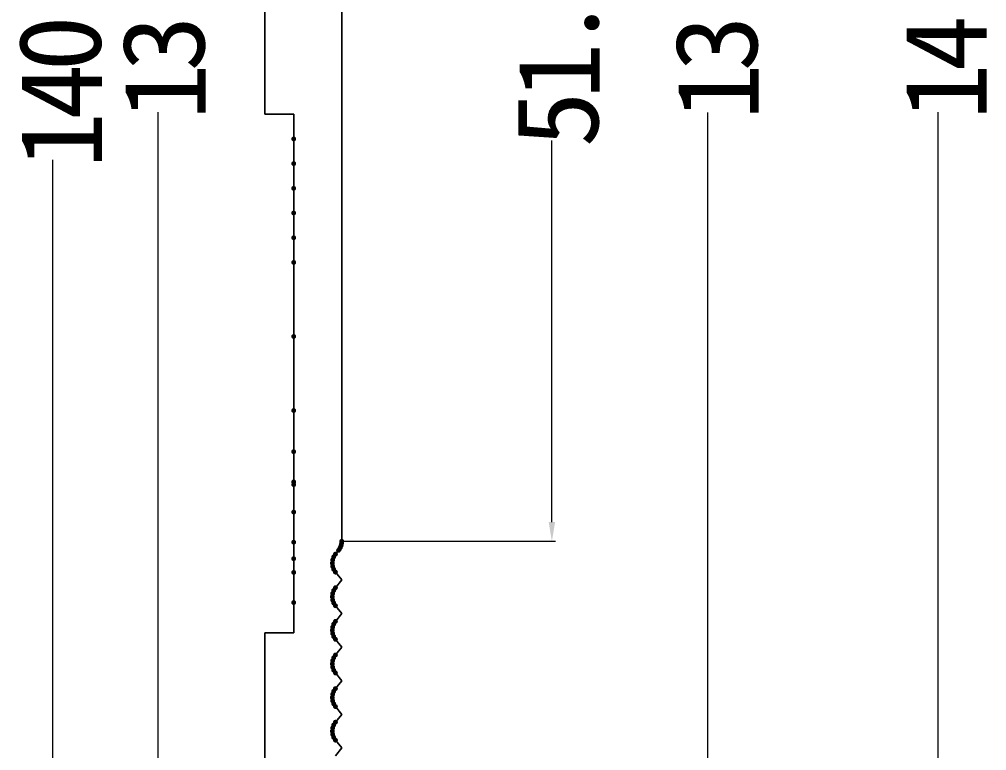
# Model space of a CAD drawing. Header units: millimetres. Extents: x 0 to 588, y 0 to 418.
# Drawn here: x 256.55 to 305.93, y 197.52 to 234.84 of the extents above; entities that cross this region are included whole.
import ezdxf

# ---------------------------------------------------------------- set-up
doc = ezdxf.new("R2010")
doc.units = ezdxf.units.MM

msp = doc.modelspace()

# ---------------------------------------------------------------- hatches: boundary and pattern name
h = msp.add_hatch(color=0)
edge = h.paths.add_edge_path()
edge.add_arc((270.553049, 228.737254), 0.125009, 0, 360)
h = msp.add_hatch(color=0)
edge = h.paths.add_edge_path()
edge.add_arc((270.553049, 227.477228), 0.125009, 0, 360)
h = msp.add_hatch(color=0)
edge = h.paths.add_edge_path()
edge.add_arc((270.553049, 226.217202), 0.125009, 0, 360)
h = msp.add_hatch(color=0)
edge = h.paths.add_edge_path()
edge.add_arc((270.553049, 226.217202), 0.125009, 0, 360)
h = msp.add_hatch(color=0)
edge = h.paths.add_edge_path()
edge.add_arc((270.553049, 224.957176), 0.125009, 0, 360)
h = msp.add_hatch(color=0)
edge = h.paths.add_edge_path()
edge.add_arc((270.553049, 223.69715), 0.125009, 0, 360)
h = msp.add_hatch(color=0)
edge = h.paths.add_edge_path()
edge.add_arc((270.553049, 222.437124), 0.125009, 0, 360)
h = msp.add_hatch(color=0)
edge = h.paths.add_edge_path()
edge.add_arc((270.553049, 222.437124), 0.125009, 0, 360)
h = msp.add_hatch(color=0)
edge = h.paths.add_edge_path()
edge.add_arc((270.553049, 218.657046), 0.125009, 0, 360)
h = msp.add_hatch(color=0)
edge = h.paths.add_edge_path()
edge.add_arc((270.553049, 214.876968), 0.125009, 0, 360)
h = msp.add_hatch(color=0)
edge = h.paths.add_edge_path()
edge.add_arc((270.553049, 212.776925), 0.125009, 0, 360)
h = msp.add_hatch(color=0)
edge = h.paths.add_edge_path()
edge.add_arc((270.553049, 211.236893), 0.125009, 0, 360)
h = msp.add_hatch(color=0)
edge = h.paths.add_edge_path()
edge.add_arc((270.553049, 211.09689), 0.125009, 0, 360)
h = msp.add_hatch(color=0)
edge = h.paths.add_edge_path()
edge.add_arc((270.553049, 209.696861), 0.125009, 0, 360)
h = msp.add_hatch(color=1)
h.dxf.hatch_style = 2
h.paths.add_polyline_path([(283.569516, 209.184657), (283.732853, 208.204637), (283.896189, 209.184657)])
h = msp.add_hatch(color=0)
edge = h.paths.add_edge_path()
edge.add_arc((270.553049, 208.156829), 0.125009, 0, 360)
h = msp.add_hatch(color=0)
edge = h.paths.add_edge_path()
edge.add_arc((272.889937, 207.812803), 0.125009, 0, 360)
h = msp.add_hatch(color=0)
edge = h.paths.add_edge_path()
edge.add_arc((272.929982, 207.885062), 0.125009, 0, 360)
h = msp.add_hatch(color=0)
edge = h.paths.add_edge_path()
edge.add_arc((272.961666, 207.961359), 0.125009, 0, 360)
h = msp.add_hatch(color=0)
edge = h.paths.add_edge_path()
edge.add_arc((272.984588, 208.04073), 0.125009, 0, 360)
h = msp.add_hatch(color=0)
edge = h.paths.add_edge_path()
edge.add_arc((272.998457, 208.122171), 0.125009, 0, 360)
h = msp.add_hatch(color=0)
edge = h.paths.add_edge_path()
edge.add_arc((273.0031, 208.204654), 0.125009, 0, 360)
h = msp.add_hatch(color=0)
edge = h.paths.add_edge_path()
edge.add_arc((273.0031, 208.204654), 0.125009, 0, 360)
h = msp.add_hatch(color=0)
edge = h.paths.add_edge_path()
edge.add_arc((270.553049, 207.316812), 0.125009, 0, 360)
h = msp.add_hatch(color=0)
edge = h.paths.add_edge_path()
edge.add_arc((272.596467, 207.408899), 0.125009, 0, 360)
h = msp.add_hatch(color=0)
edge = h.paths.add_edge_path()
edge.add_arc((272.684414, 207.548468), 0.125009, 0, 360)
h = msp.add_hatch(color=0)
edge = h.paths.add_edge_path()
edge.add_arc((272.842035, 207.745494), 0.125009, 0, 360)
h = msp.add_hatch(color=0)
edge = h.paths.add_edge_path()
edge.add_arc((272.523349, 207.089307), 0.125009, 0, 360)
h = msp.add_hatch(color=0)
edge = h.paths.add_edge_path()
edge.add_arc((272.541862, 207.253232), 0.125009, 0, 360)
h = msp.add_hatch(color=0)
edge = h.paths.add_edge_path()
edge.add_arc((272.541862, 206.925383), 0.125009, 0, 360)
h = msp.add_hatch(color=0)
edge = h.paths.add_edge_path()
edge.add_arc((270.553049, 206.616797), 0.125009, 0, 360)
h = msp.add_hatch(color=0)
edge = h.paths.add_edge_path()
edge.add_arc((272.596467, 206.769715), 0.125009, 0, 360)
h = msp.add_hatch(color=0)
edge = h.paths.add_edge_path()
edge.add_arc((272.684414, 206.630147), 0.125009, 0, 360)
h = msp.add_hatch(color=0)
edge = h.paths.add_edge_path()
edge.add_arc((272.684414, 206.630147), 0.125009, 0, 360)
h = msp.add_hatch(color=0)
edge = h.paths.add_edge_path()
edge.add_arc((272.684414, 205.833432), 0.125009, 0, 360)
h = msp.add_hatch(color=0)
edge = h.paths.add_edge_path()
edge.add_arc((272.523349, 205.374272), 0.125009, 0, 360)
h = msp.add_hatch(color=0)
edge = h.paths.add_edge_path()
edge.add_arc((272.541862, 205.538197), 0.125009, 0, 360)
h = msp.add_hatch(color=0)
edge = h.paths.add_edge_path()
edge.add_arc((272.596467, 205.693864), 0.125009, 0, 360)
h = msp.add_hatch(color=0)
edge = h.paths.add_edge_path()
edge.add_arc((270.553049, 205.076766), 0.125009, 0, 360)
h = msp.add_hatch(color=0)
edge = h.paths.add_edge_path()
edge.add_arc((272.541862, 205.210347), 0.125009, 0, 360)
h = msp.add_hatch(color=0)
edge = h.paths.add_edge_path()
edge.add_arc((272.596467, 205.05468), 0.125009, 0, 360)
h = msp.add_hatch(color=0)
edge = h.paths.add_edge_path()
edge.add_arc((272.684414, 204.915111), 0.125009, 0, 360)
h = msp.add_hatch(color=0)
edge = h.paths.add_edge_path()
edge.add_arc((272.684414, 204.915111), 0.125009, 0, 360)
h = msp.add_hatch(color=0)
edge = h.paths.add_edge_path()
edge.add_arc((272.541862, 203.823161), 0.125009, 0, 360)
h = msp.add_hatch(color=0)
edge = h.paths.add_edge_path()
edge.add_arc((272.596467, 203.978829), 0.125009, 0, 360)
h = msp.add_hatch(color=0)
edge = h.paths.add_edge_path()
edge.add_arc((272.684414, 204.118397), 0.125009, 0, 360)
h = msp.add_hatch(color=0)
edge = h.paths.add_edge_path()
edge.add_arc((272.523349, 203.659237), 0.125009, 0, 360)
h = msp.add_hatch(color=0)
edge = h.paths.add_edge_path()
edge.add_arc((272.541862, 203.495312), 0.125009, 0, 360)
h = msp.add_hatch(color=0)
edge = h.paths.add_edge_path()
edge.add_arc((272.596467, 203.339645), 0.125009, 0, 360)
h = msp.add_hatch(color=0)
edge = h.paths.add_edge_path()
edge.add_arc((272.684414, 203.200076), 0.125009, 0, 360)
h = msp.add_hatch(color=0)
edge = h.paths.add_edge_path()
edge.add_arc((272.684414, 203.200076), 0.125009, 0, 360)
h = msp.add_hatch(color=0)
edge = h.paths.add_edge_path()
edge.add_arc((272.684414, 202.403361), 0.125009, 0, 360)
h = msp.add_hatch(color=0)
edge = h.paths.add_edge_path()
edge.add_arc((272.523349, 201.944201), 0.125009, 0, 360)
h = msp.add_hatch(color=0)
edge = h.paths.add_edge_path()
edge.add_arc((272.541862, 202.108126), 0.125009, 0, 360)
h = msp.add_hatch(color=0)
edge = h.paths.add_edge_path()
edge.add_arc((272.596467, 202.263793), 0.125009, 0, 360)
h = msp.add_hatch(color=0)
edge = h.paths.add_edge_path()
edge.add_arc((272.541862, 201.780277), 0.125009, 0, 360)
h = msp.add_hatch(color=0)
edge = h.paths.add_edge_path()
edge.add_arc((272.596467, 201.624609), 0.125009, 0, 360)
h = msp.add_hatch(color=0)
edge = h.paths.add_edge_path()
edge.add_arc((272.684414, 201.485041), 0.125009, 0, 360)
h = msp.add_hatch(color=0)
edge = h.paths.add_edge_path()
edge.add_arc((272.684414, 201.485041), 0.125009, 0, 360)
h = msp.add_hatch(color=0)
edge = h.paths.add_edge_path()
edge.add_arc((272.541862, 200.39309), 0.125009, 0, 360)
h = msp.add_hatch(color=0)
edge = h.paths.add_edge_path()
edge.add_arc((272.596467, 200.548758), 0.125009, 0, 360)
h = msp.add_hatch(color=0)
edge = h.paths.add_edge_path()
edge.add_arc((272.684414, 200.688326), 0.125009, 0, 360)
h = msp.add_hatch(color=0)
edge = h.paths.add_edge_path()
edge.add_arc((272.523349, 200.229166), 0.125009, 0, 360)
h = msp.add_hatch(color=0)
edge = h.paths.add_edge_path()
edge.add_arc((272.541862, 200.065241), 0.125009, 0, 360)
h = msp.add_hatch(color=0)
edge = h.paths.add_edge_path()
edge.add_arc((272.596467, 199.909574), 0.125009, 0, 360)
h = msp.add_hatch(color=0)
edge = h.paths.add_edge_path()
edge.add_arc((272.684414, 199.770006), 0.125009, 0, 360)
h = msp.add_hatch(color=0)
edge = h.paths.add_edge_path()
edge.add_arc((272.684414, 199.770006), 0.125009, 0, 360)
h = msp.add_hatch(color=0)
edge = h.paths.add_edge_path()
edge.add_arc((272.684414, 198.973291), 0.125009, 0, 360)
h = msp.add_hatch(color=0)
edge = h.paths.add_edge_path()
edge.add_arc((272.523349, 198.51413), 0.125009, 0, 360)
h = msp.add_hatch(color=0)
edge = h.paths.add_edge_path()
edge.add_arc((272.541862, 198.678055), 0.125009, 0, 360)
h = msp.add_hatch(color=0)
edge = h.paths.add_edge_path()
edge.add_arc((272.596467, 198.833722), 0.125009, 0, 360)
h = msp.add_hatch(color=0)
edge = h.paths.add_edge_path()
edge.add_arc((272.541862, 198.350205), 0.125009, 0, 360)
h = msp.add_hatch(color=0)
edge = h.paths.add_edge_path()
edge.add_arc((272.596467, 198.194538), 0.125009, 0, 360)
h = msp.add_hatch(color=0)
edge = h.paths.add_edge_path()
edge.add_arc((272.684414, 198.05497), 0.125009, 0, 360)
h = msp.add_hatch(color=0)
edge = h.paths.add_edge_path()
edge.add_arc((272.684414, 198.05497), 0.125009, 0, 360)

# ---------------------------------------------------------------- linework, layer by layer
at = {"color": 0, "lineweight": 0}
for points in [[(273.0031, 258.65003), (273.0031, 208.204637)], [(269.083019, 229.997262), (269.083019, 236.857404)], [(270.553049, 229.997262), (269.083019, 229.997262)], [(270.553049, 203.536716), (270.553049, 229.997262)], [(272.842035, 207.745476), (272.684414, 207.54845)], [(272.684414, 206.630129), (273.0031, 206.231772)], [(273.0031, 206.231772), (272.684414, 205.833414)], [(272.684414, 204.915094), (273.0031, 204.516736)], [(273.0031, 204.516736), (272.684414, 204.118379)], [(269.083019, 196.676575), (269.083019, 203.536716)], [(269.083019, 203.536716), (270.553049, 203.536716)], [(272.684414, 203.200059), (273.0031, 202.801701)], [(273.0031, 202.801701), (272.684414, 202.403344)], [(272.684414, 201.485023), (273.0031, 201.086666)], [(273.0031, 201.086666), (272.684414, 200.688308)], [(272.684414, 199.769988), (273.0031, 199.371631)], [(273.0031, 199.371631), (272.684414, 198.973273)], [(272.684414, 198.054952), (273.0031, 197.656595)], [(273.0031, 197.656595), (272.684414, 197.258238)]]:
    msp.add_lwpolyline(points, close=True, dxfattribs=at)
for points in [[(273.0031, 258.65003), (273.0031, 208.204637)], [(273.0031, 258.65003), (273.0031, 208.204637)], [(269.083019, 229.997262), (269.083019, 236.857404)], [(269.083019, 236.857404), (269.083019, 229.997262)], [(270.553049, 229.997262), (269.083019, 229.997262)], [(269.083019, 229.997262), (270.553049, 229.997262)], [(270.553049, 229.997262), (270.553049, 221.17708)], [(270.553049, 229.997262), (270.553049, 221.17708)], [(270.553049, 229.997262), (270.553049, 221.17708)], [(270.553049, 229.997262), (270.553049, 221.17708)], [(270.553049, 229.997262), (270.553049, 221.17708)], [(270.553049, 229.997262), (270.553049, 221.17708), (270.553049, 229.997262), (270.553049, 221.17708)], [(270.553049, 229.997262), (270.553049, 203.536716)], [(270.553049, 229.997262), (270.553049, 203.536716)], [(270.553049, 229.997262), (270.553049, 203.536716)], [(270.553049, 229.997262), (270.553049, 203.536716)], [(270.553049, 229.997262), (270.553049, 203.536716)], [(270.553049, 229.997262), (270.553049, 203.536716), (270.553049, 229.997262), (270.553049, 203.536716)], [(270.553049, 203.536716), (270.553049, 229.997262)], [(270.553049, 229.997262), (270.553049, 203.536716)], [(270.553049, 214.316939), (270.553049, 203.536716)], [(270.553049, 214.316939), (270.553049, 203.536716)], [(270.553049, 214.316939), (270.553049, 203.536716)], [(270.553049, 214.316939), (270.553049, 203.536716)], [(270.553049, 214.316939), (270.553049, 203.536716)], [(270.553049, 214.316939), (270.553049, 203.536716), (270.553049, 214.316939), (270.553049, 203.536716)], [(272.842035, 207.745476), (272.911187, 207.848732), (272.961666, 207.961342), (272.992595, 208.080809), (273.0031, 208.204637)], [(272.842035, 207.745476), (272.911187, 207.848732), (272.961666, 207.961342), (272.992595, 208.080809), (273.0031, 208.204637)], [(272.842035, 207.745476), (272.911187, 207.848732), (272.961666, 207.961342), (272.992595, 208.080809), (273.0031, 208.204637)], [(272.842035, 207.745476), (272.911187, 207.848732), (272.961666, 207.961342), (272.992595, 208.080809), (273.0031, 208.204637)], [(272.842035, 207.745476), (272.911187, 207.848732), (272.961666, 207.961342), (272.992595, 208.080809), (273.0031, 208.204637)], [(272.842035, 207.745476), (272.911187, 207.848732), (272.961666, 207.961342), (272.992595, 208.080809), (273.0031, 208.204637)], [(272.842035, 207.745476), (272.911187, 207.848732), (272.961666, 207.961342), (272.992595, 208.080809), (273.0031, 208.204637)], [(272.842035, 207.745476), (272.911187, 207.848732), (272.961666, 207.961342), (272.992595, 208.080809), (273.0031, 208.204637)], [(272.842035, 207.745476), (272.911187, 207.848732), (272.961666, 207.961342), (272.992595, 208.080809), (273.0031, 208.204637)], [(272.842035, 207.745476), (272.911187, 207.848732), (272.961666, 207.961342), (272.992595, 208.080809), (273.0031, 208.204637)], [(272.684414, 207.54845), (272.613948, 207.442929), (272.563616, 207.329463), (272.533416, 207.210701), (272.523349, 207.08929), (272.533416, 206.967879), (272.563616, 206.849116), (272.613948, 206.73565), (272.684414, 206.630129)], [(272.684414, 207.54845), (272.613948, 207.442929), (272.563616, 207.329463), (272.533416, 207.210701), (272.523349, 207.08929), (272.533416, 206.967879), (272.563616, 206.849116), (272.613948, 206.73565), (272.684414, 206.630129)], [(272.684414, 207.54845), (272.613948, 207.442929), (272.563616, 207.329463), (272.533416, 207.210701), (272.523349, 207.08929), (272.533416, 206.967879), (272.563616, 206.849116), (272.613948, 206.73565), (272.684414, 206.630129)], [(272.684414, 207.54845), (272.613948, 207.442929), (272.563616, 207.329463), (272.533416, 207.210701), (272.523349, 207.08929), (272.533416, 206.967879), (272.563616, 206.849116), (272.613948, 206.73565), (272.684414, 206.630129)], [(272.684414, 207.54845), (272.613948, 207.442929), (272.563616, 207.329463), (272.533416, 207.210701), (272.523349, 207.08929), (272.533416, 206.967879), (272.563616, 206.849116), (272.613948, 206.73565), (272.684414, 206.630129)], [(272.684414, 207.54845), (272.613948, 207.442929), (272.563616, 207.329463), (272.533416, 207.210701), (272.523349, 207.08929), (272.533416, 206.967879), (272.563616, 206.849116), (272.613948, 206.73565), (272.684414, 206.630129)], [(272.684414, 207.54845), (272.613948, 207.442929), (272.563616, 207.329463), (272.533416, 207.210701), (272.523349, 207.08929), (272.533416, 206.967879), (272.563616, 206.849116), (272.613948, 206.73565), (272.684414, 206.630129)], [(272.684414, 207.54845), (272.613948, 207.442929), (272.563616, 207.329463), (272.533416, 207.210701), (272.523349, 207.08929), (272.533416, 206.967879), (272.563616, 206.849116), (272.613948, 206.73565), (272.684414, 206.630129)], [(272.684414, 207.54845), (272.613948, 207.442929), (272.563616, 207.329463), (272.533416, 207.210701), (272.523349, 207.08929), (272.533416, 206.967879), (272.563616, 206.849116), (272.613948, 206.73565), (272.684414, 206.630129)], [(272.684414, 207.54845), (272.613948, 207.442929), (272.563616, 207.329463), (272.533416, 207.210701), (272.523349, 207.08929), (272.533416, 206.967879), (272.563616, 206.849116), (272.613948, 206.73565), (272.684414, 206.630129)], [(272.842035, 207.745476), (272.684414, 207.54845)], [(272.842035, 207.745476), (272.684414, 207.54845)], [(272.684414, 206.630129), (273.0031, 206.231772)], [(272.684414, 206.630129), (273.0031, 206.231772)], [(273.0031, 206.231772), (272.684414, 205.833414)], [(273.0031, 206.231772), (272.684414, 205.833414)], [(272.684414, 205.833414), (272.613948, 205.727894), (272.563616, 205.614428), (272.533416, 205.495665), (272.523349, 205.374254), (272.533416, 205.252843), (272.563616, 205.13408), (272.613948, 205.020615), (272.684414, 204.915094)], [(272.684414, 205.833414), (272.613948, 205.727894), (272.563616, 205.614428), (272.533416, 205.495665), (272.523349, 205.374254), (272.533416, 205.252843), (272.563616, 205.13408), (272.613948, 205.020615), (272.684414, 204.915094)], [(272.684414, 205.833414), (272.613948, 205.727894), (272.563616, 205.614428), (272.533416, 205.495665), (272.523349, 205.374254), (272.533416, 205.252843), (272.563616, 205.13408), (272.613948, 205.020615), (272.684414, 204.915094)], [(272.684414, 205.833414), (272.613948, 205.727894), (272.563616, 205.614428), (272.533416, 205.495665), (272.523349, 205.374254), (272.533416, 205.252843), (272.563616, 205.13408), (272.613948, 205.020615), (272.684414, 204.915094)], [(272.684414, 205.833414), (272.613948, 205.727894), (272.563616, 205.614428), (272.533416, 205.495665), (272.523349, 205.374254), (272.533416, 205.252843), (272.563616, 205.13408), (272.613948, 205.020615), (272.684414, 204.915094)], [(272.684414, 205.833414), (272.613948, 205.727894), (272.563616, 205.614428), (272.533416, 205.495665), (272.523349, 205.374254), (272.533416, 205.252843), (272.563616, 205.13408), (272.613948, 205.020615), (272.684414, 204.915094)], [(272.684414, 205.833414), (272.613948, 205.727894), (272.563616, 205.614428), (272.533416, 205.495665), (272.523349, 205.374254), (272.533416, 205.252843), (272.563616, 205.13408), (272.613948, 205.020615), (272.684414, 204.915094)], [(272.684414, 205.833414), (272.613948, 205.727894), (272.563616, 205.614428), (272.533416, 205.495665), (272.523349, 205.374254), (272.533416, 205.252843), (272.563616, 205.13408), (272.613948, 205.020615), (272.684414, 204.915094)], [(272.684414, 205.833414), (272.613948, 205.727894), (272.563616, 205.614428), (272.533416, 205.495665), (272.523349, 205.374254), (272.533416, 205.252843), (272.563616, 205.13408), (272.613948, 205.020615), (272.684414, 204.915094)], [(272.684414, 205.833414), (272.613948, 205.727894), (272.563616, 205.614428), (272.533416, 205.495665), (272.523349, 205.374254), (272.533416, 205.252843), (272.563616, 205.13408), (272.613948, 205.020615), (272.684414, 204.915094)], [(272.684414, 204.915094), (273.0031, 204.516736)], [(272.684414, 204.915094), (273.0031, 204.516736)], [(273.0031, 204.516736), (272.684414, 204.118379)], [(273.0031, 204.516736), (272.684414, 204.118379)], [(272.684414, 204.118379), (272.613948, 204.012859), (272.563616, 203.899393), (272.533416, 203.78063), (272.523349, 203.659219), (272.533416, 203.537808), (272.563616, 203.419045), (272.613948, 203.305579), (272.684414, 203.200059)], [(272.684414, 204.118379), (272.613948, 204.012859), (272.563616, 203.899393), (272.533416, 203.78063), (272.523349, 203.659219), (272.533416, 203.537808), (272.563616, 203.419045), (272.613948, 203.305579), (272.684414, 203.200059)], [(272.684414, 204.118379), (272.613948, 204.012859), (272.563616, 203.899393), (272.533416, 203.78063), (272.523349, 203.659219), (272.533416, 203.537808), (272.563616, 203.419045), (272.613948, 203.305579), (272.684414, 203.200059)], [(272.684414, 204.118379), (272.613948, 204.012859), (272.563616, 203.899393), (272.533416, 203.78063), (272.523349, 203.659219), (272.533416, 203.537808), (272.563616, 203.419045), (272.613948, 203.305579), (272.684414, 203.200059)], [(272.684414, 204.118379), (272.613948, 204.012859), (272.563616, 203.899393), (272.533416, 203.78063), (272.523349, 203.659219), (272.533416, 203.537808), (272.563616, 203.419045), (272.613948, 203.305579), (272.684414, 203.200059)], [(272.684414, 204.118379), (272.613948, 204.012859), (272.563616, 203.899393), (272.533416, 203.78063), (272.523349, 203.659219), (272.533416, 203.537808), (272.563616, 203.419045), (272.613948, 203.305579), (272.684414, 203.200059)], [(272.684414, 204.118379), (272.613948, 204.012859), (272.563616, 203.899393), (272.533416, 203.78063), (272.523349, 203.659219), (272.533416, 203.537808), (272.563616, 203.419045), (272.613948, 203.305579), (272.684414, 203.200059)], [(272.684414, 204.118379), (272.613948, 204.012859), (272.563616, 203.899393), (272.533416, 203.78063), (272.523349, 203.659219), (272.533416, 203.537808), (272.563616, 203.419045), (272.613948, 203.305579), (272.684414, 203.200059)], [(272.684414, 204.118379), (272.613948, 204.012859), (272.563616, 203.899393), (272.533416, 203.78063), (272.523349, 203.659219), (272.533416, 203.537808), (272.563616, 203.419045), (272.613948, 203.305579), (272.684414, 203.200059)], [(272.684414, 204.118379), (272.613948, 204.012859), (272.563616, 203.899393), (272.533416, 203.78063), (272.523349, 203.659219), (272.533416, 203.537808), (272.563616, 203.419045), (272.613948, 203.305579), (272.684414, 203.200059)], [(269.083019, 196.676575), (269.083019, 203.536716)], [(269.083019, 203.536716), (270.553049, 203.536716)], [(269.083019, 203.536716), (269.083019, 196.676575)], [(270.553049, 203.536716), (269.083019, 203.536716)], [(272.684414, 203.200059), (273.0031, 202.801701)], [(272.684414, 203.200059), (273.0031, 202.801701)], [(273.0031, 202.801701), (272.684414, 202.403344)], [(273.0031, 202.801701), (272.684414, 202.403344)], [(272.684414, 202.403344), (272.613948, 202.297823), (272.563616, 202.184357), (272.533416, 202.065594), (272.523349, 201.944183), (272.533416, 201.822772), (272.563616, 201.70401), (272.613948, 201.590544), (272.684414, 201.485023)], [(272.684414, 202.403344), (272.613948, 202.297823), (272.563616, 202.184357), (272.533416, 202.065594), (272.523349, 201.944183), (272.533416, 201.822772), (272.563616, 201.70401), (272.613948, 201.590544), (272.684414, 201.485023)], [(272.684414, 202.403344), (272.613948, 202.297823), (272.563616, 202.184357), (272.533416, 202.065594), (272.523349, 201.944183), (272.533416, 201.822772), (272.563616, 201.70401), (272.613948, 201.590544), (272.684414, 201.485023)], [(272.684414, 202.403344), (272.613948, 202.297823), (272.563616, 202.184357), (272.533416, 202.065594), (272.523349, 201.944183), (272.533416, 201.822772), (272.563616, 201.70401), (272.613948, 201.590544), (272.684414, 201.485023)], [(272.684414, 202.403344), (272.613948, 202.297823), (272.563616, 202.184357), (272.533416, 202.065594), (272.523349, 201.944183), (272.533416, 201.822772), (272.563616, 201.70401), (272.613948, 201.590544), (272.684414, 201.485023)], [(272.684414, 202.403344), (272.613948, 202.297823), (272.563616, 202.184357), (272.533416, 202.065594), (272.523349, 201.944183), (272.533416, 201.822772), (272.563616, 201.70401), (272.613948, 201.590544), (272.684414, 201.485023)], [(272.684414, 202.403344), (272.613948, 202.297823), (272.563616, 202.184357), (272.533416, 202.065594), (272.523349, 201.944183), (272.533416, 201.822772), (272.563616, 201.70401), (272.613948, 201.590544), (272.684414, 201.485023)], [(272.684414, 202.403344), (272.613948, 202.297823), (272.563616, 202.184357), (272.533416, 202.065594), (272.523349, 201.944183), (272.533416, 201.822772), (272.563616, 201.70401), (272.613948, 201.590544), (272.684414, 201.485023)], [(272.684414, 202.403344), (272.613948, 202.297823), (272.563616, 202.184357), (272.533416, 202.065594), (272.523349, 201.944183), (272.533416, 201.822772), (272.563616, 201.70401), (272.613948, 201.590544), (272.684414, 201.485023)], [(272.684414, 202.403344), (272.613948, 202.297823), (272.563616, 202.184357), (272.533416, 202.065594), (272.523349, 201.944183), (272.533416, 201.822772), (272.563616, 201.70401), (272.613948, 201.590544), (272.684414, 201.485023)], [(272.684414, 201.485023), (273.0031, 201.086666)], [(272.684414, 201.485023), (273.0031, 201.086666)], [(273.0031, 201.086666), (272.684414, 200.688308)], [(273.0031, 201.086666), (272.684414, 200.688308)], [(272.684414, 200.688308), (272.613948, 200.582787), (272.563616, 200.469322), (272.533416, 200.350559), (272.523349, 200.229148), (272.533416, 200.107737), (272.563616, 199.988974), (272.613948, 199.875509), (272.684414, 199.769988)], [(272.684414, 200.688308), (272.613948, 200.582787), (272.563616, 200.469322), (272.533416, 200.350559), (272.523349, 200.229148), (272.533416, 200.107737), (272.563616, 199.988974), (272.613948, 199.875509), (272.684414, 199.769988)], [(272.684414, 200.688308), (272.613948, 200.582787), (272.563616, 200.469322), (272.533416, 200.350559), (272.523349, 200.229148), (272.533416, 200.107737), (272.563616, 199.988974), (272.613948, 199.875509), (272.684414, 199.769988)], [(272.684414, 200.688308), (272.613948, 200.582787), (272.563616, 200.469322), (272.533416, 200.350559), (272.523349, 200.229148), (272.533416, 200.107737), (272.563616, 199.988974), (272.613948, 199.875509), (272.684414, 199.769988)], [(272.684414, 200.688308), (272.613948, 200.582787), (272.563616, 200.469322), (272.533416, 200.350559), (272.523349, 200.229148), (272.533416, 200.107737), (272.563616, 199.988974), (272.613948, 199.875509), (272.684414, 199.769988)], [(272.684414, 200.688308), (272.613948, 200.582787), (272.563616, 200.469322), (272.533416, 200.350559), (272.523349, 200.229148), (272.533416, 200.107737), (272.563616, 199.988974), (272.613948, 199.875509), (272.684414, 199.769988)], [(272.684414, 200.688308), (272.613948, 200.582787), (272.563616, 200.469322), (272.533416, 200.350559), (272.523349, 200.229148), (272.533416, 200.107737), (272.563616, 199.988974), (272.613948, 199.875509), (272.684414, 199.769988)], [(272.684414, 200.688308), (272.613948, 200.582787), (272.563616, 200.469322), (272.533416, 200.350559), (272.523349, 200.229148), (272.533416, 200.107737), (272.563616, 199.988974), (272.613948, 199.875509), (272.684414, 199.769988)], [(272.684414, 200.688308), (272.613948, 200.582787), (272.563616, 200.469322), (272.533416, 200.350559), (272.523349, 200.229148), (272.533416, 200.107737), (272.563616, 199.988974), (272.613948, 199.875509), (272.684414, 199.769988)], [(272.684414, 200.688308), (272.613948, 200.582787), (272.563616, 200.469322), (272.533416, 200.350559), (272.523349, 200.229148), (272.533416, 200.107737), (272.563616, 199.988974), (272.613948, 199.875509), (272.684414, 199.769988)], [(272.684414, 199.769988), (273.0031, 199.371631)], [(272.684414, 199.769988), (273.0031, 199.371631)], [(273.0031, 199.371631), (272.684414, 198.973273)], [(273.0031, 199.371631), (272.684414, 198.973273)], [(272.684414, 198.973273), (272.613948, 198.867752), (272.563616, 198.754286), (272.533416, 198.635524), (272.523349, 198.514113), (272.533416, 198.392702), (272.563616, 198.273939), (272.613948, 198.160473), (272.684414, 198.054952)], [(272.684414, 198.973273), (272.613948, 198.867752), (272.563616, 198.754286), (272.533416, 198.635524), (272.523349, 198.514113), (272.533416, 198.392702), (272.563616, 198.273939), (272.613948, 198.160473), (272.684414, 198.054952)], [(272.684414, 198.973273), (272.613948, 198.867752), (272.563616, 198.754286), (272.533416, 198.635524), (272.523349, 198.514113), (272.533416, 198.392702), (272.563616, 198.273939), (272.613948, 198.160473), (272.684414, 198.054952)], [(272.684414, 198.973273), (272.613948, 198.867752), (272.563616, 198.754286), (272.533416, 198.635524), (272.523349, 198.514113), (272.533416, 198.392702), (272.563616, 198.273939), (272.613948, 198.160473), (272.684414, 198.054952)], [(272.684414, 198.973273), (272.613948, 198.867752), (272.563616, 198.754286), (272.533416, 198.635524), (272.523349, 198.514113), (272.533416, 198.392702), (272.563616, 198.273939), (272.613948, 198.160473), (272.684414, 198.054952)], [(272.684414, 198.973273), (272.613948, 198.867752), (272.563616, 198.754286), (272.533416, 198.635524), (272.523349, 198.514113), (272.533416, 198.392702), (272.563616, 198.273939), (272.613948, 198.160473), (272.684414, 198.054952)], [(272.684414, 198.973273), (272.613948, 198.867752), (272.563616, 198.754286), (272.533416, 198.635524), (272.523349, 198.514113), (272.533416, 198.392702), (272.563616, 198.273939), (272.613948, 198.160473), (272.684414, 198.054952)], [(272.684414, 198.973273), (272.613948, 198.867752), (272.563616, 198.754286), (272.533416, 198.635524), (272.523349, 198.514113), (272.533416, 198.392702), (272.563616, 198.273939), (272.613948, 198.160473), (272.684414, 198.054952)], [(272.684414, 198.973273), (272.613948, 198.867752), (272.563616, 198.754286), (272.533416, 198.635524), (272.523349, 198.514113), (272.533416, 198.392702), (272.563616, 198.273939), (272.613948, 198.160473), (272.684414, 198.054952)], [(272.684414, 198.973273), (272.613948, 198.867752), (272.563616, 198.754286), (272.533416, 198.635524), (272.523349, 198.514113), (272.533416, 198.392702), (272.563616, 198.273939), (272.613948, 198.160473), (272.684414, 198.054952)], [(272.684414, 198.054952), (273.0031, 197.656595)], [(272.684414, 198.054952), (273.0031, 197.656595)], [(273.0031, 197.656595), (272.684414, 197.258238)], [(273.0031, 197.656595), (272.684414, 197.258238)]]:
    msp.add_lwpolyline(points, dxfattribs=at)
at = {"color": 1, "lineweight": 0}
for points in [[(263.629122, 168.255988), (263.629122, 230.109148)], [(303.452678, 163.355887), (303.452678, 230.109148)], [(291.696451, 167.765978), (291.696451, 230.080564)], [(283.732853, 209.184657), (283.732853, 228.658854)], [(258.253796, 165.707936), (258.253796, 227.669986)], [(273.064351, 208.204637), (283.909256, 208.204637)]]:
    msp.add_lwpolyline(points, dxfattribs=at)

# ---------------------------------------------------------------- texts
at = {"color": 0, "char_height": 4.206831, "attachment_point": 7, "rotation": 90}
for s, insert in [('{\\fSimSun|b0|i0|c0;.}', (286.171404, 233.241449)), ('{\\fSimSun|b0|i0|c0;0}', (260.771404, 232.183116)), ('{\\fSimSun|b0|i0|c0;3}', (266.06307, 232.183116)), ('{\\fSimSun|b0|i0|c0;3}', (294.285293, 232.183116)), ('{\\fSimSun|b0|i0|c0;4}', (305.926959, 232.183116)), ('{\\fSimSun|b0|i0|c0;1}', (286.171404, 230.772004)), ('{\\fSimSun|b0|i0|c0;4}', (260.771404, 229.713671)), ('{\\fSimSun|b0|i0|c0;1}', (266.06307, 229.713671)), ('{\\fSimSun|b0|i0|c0;1}', (294.285293, 229.713671)), ('{\\fSimSun|b0|i0|c0;1}', (305.926959, 229.713671)), ('{\\fSimSun|b0|i0|c0;5}', (286.171404, 228.30256)), ('{\\fSimSun|b0|i0|c0;1}', (260.771404, 227.244227))]:
    msp.add_mtext(s, dxfattribs=dict(at, insert=insert))

doc.saveas('drawing.dxf')
